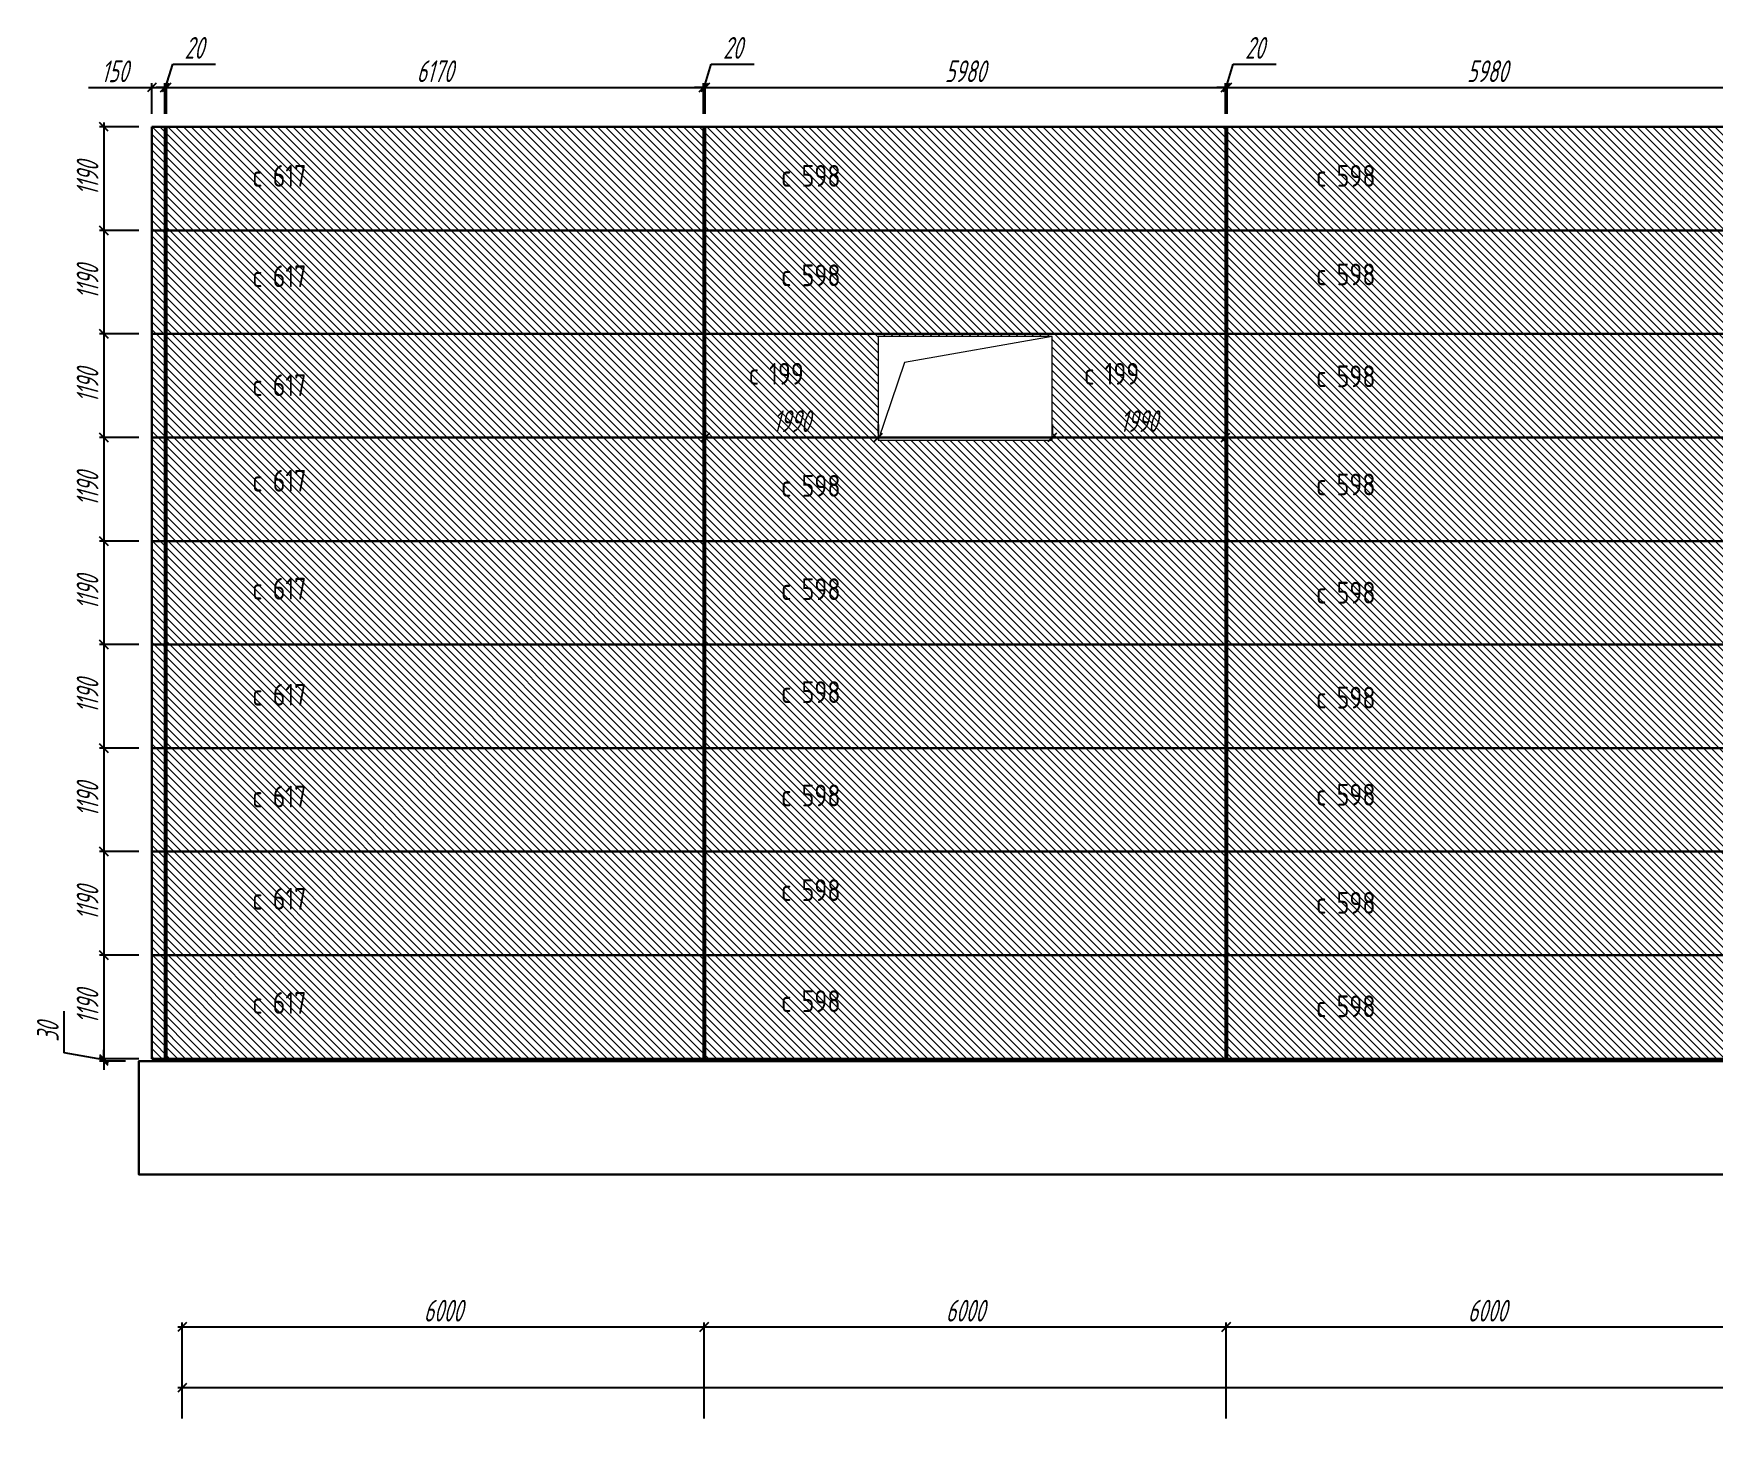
# Model space of a CAD drawing. Header units: millimetres. Extents: x -351329 to 406471, y -382937 to 111767.
# Drawn here: x 23075 to 42382, y -190031 to -173965 of the extents above; entities that cross this region are included whole.
import ezdxf

# ---------------------------------------------------------------- set-up
doc = ezdxf.new("R2010")
doc.units = ezdxf.units.MM
for name, color, linetype, lineweight in [('_Окна_двери', 131, 'Continuous', 15), ('_Оси', 90, 'Continuous', 13), ('_Размеры', 120, 'Continuous', 13), ('_Сендвичи', 230, 'Continuous', 30), ('_Стены', 7, 'Continuous', 30), ('выноска', 7, 'Continuous', 13), ('Нумерация RAL 9006', 2, 'Continuous', 30)]:
    doc.layers.add(name, color=color, linetype=linetype, lineweight=lineweight)
doc.layers.add('RAL 9006', color=7, linetype='Continuous', lineweight=13, true_color=0xa5a8a6)
doc.styles.add('Museo sans', font='CS_Gost2304.shx')
doc.styles.add('СПДС_размеры', font='spdswin.shx', dxfattribs={"width": 0.8, "oblique": 15})
doc.dimstyles.new('СПДС', dxfattribs={"dimtxt": 2.5, "dimasz": 1, "dimexe": 0.5, "dimexo": 1.5, "dimtad": 1, "dimdec": 0, "dimtxsty": 'СПДС_размеры', "dimblk": 'OBLIQUE', "dimcen": 2.5, "dimdle": 0.5, "dimadec": 8, "dimazin": 0, "dimtfac": 1, "dimtdec": 0, "dimtix": 1, "dimtmove": 0, "dimatfit": 3, "dimfxl": 1, "dimarcsym": 0})

# ---------------------------------------------------------------- blocks, each defined once
blk = doc.blocks.new('_Oblique')
at = {"layer": 'выноска', "color": 0, "lineweight": -2}
blk.add_line((-0.5, -0.5), (0.5, 0.5), dxfattribs=at)
blk = doc.blocks.new('*D610')
at = {"layer": '_Оси', "color": 0, "lineweight": -2, "transparency": 16777216}
for p, q in [((78833, -189531), (24733, -189531)), ((24783, -189881), (24783, -189481)), ((78783, -189881), (78783, -189481))]:
    blk.add_line(p, q, dxfattribs=at)
at = {"layer": 'Defpoints', "color": 0, "transparency": 16777216}
for p in [(24783, -189531), (24783, -190031), (78783, -190031)]:
    blk.add_point(p, dxfattribs=at)
at = {"layer": '_Оси', "color": 0, "lineweight": -2, "transparency": 16777216, "xscale": 100, "yscale": 100, "zscale": 100, "rotation": 180}
blk.add_blockref('_Oblique', (24783, -189531), dxfattribs=at)
at = {"layer": '_Оси', "color": 0, "lineweight": -2, "transparency": 16777216, "xscale": 100, "yscale": 100, "zscale": 100}
blk.add_blockref('_Oblique', (78783, -189531), dxfattribs=at)
at = {"layer": '_Оси', "color": 0, "lineweight": 25, "transparency": 16777216, "insert": (51783, -189343.5), "char_height": 250, "attachment_point": 5, "style": 'СПДС_размеры'}
blk.add_mtext('54000', dxfattribs=at)
blk = doc.blocks.new('*D617')
at = {"layer": '_Оси', "color": 0, "lineweight": -2, "transparency": 16777216}
for p, q in [((36783, -189881), (36783, -188781)), ((42783, -189881), (42783, -188781)), ((42833, -188831), (36733, -188831))]:
    blk.add_line(p, q, dxfattribs=at)
at = {"layer": 'Defpoints', "color": 0, "transparency": 16777216}
for p in [(36783, -188831), (36783, -190031), (42783, -190031)]:
    blk.add_point(p, dxfattribs=at)
at = {"layer": '_Оси', "color": 0, "lineweight": -2, "transparency": 16777216, "xscale": 100, "yscale": 100, "zscale": 100, "rotation": 180}
blk.add_blockref('_Oblique', (36783, -188831), dxfattribs=at)
at = {"layer": '_Оси', "color": 0, "lineweight": -2, "transparency": 16777216, "xscale": 100, "yscale": 100, "zscale": 100}
blk.add_blockref('_Oblique', (42783, -188831), dxfattribs=at)
at = {"layer": '_Оси', "color": 0, "lineweight": 25, "transparency": 16777216, "insert": (39783, -188643.5), "char_height": 250, "attachment_point": 5, "style": 'СПДС_размеры'}
blk.add_mtext('6000', dxfattribs=at)
blk = doc.blocks.new('*D618')
at = {"layer": '_Оси', "color": 0, "lineweight": -2, "transparency": 16777216}
for p, q in [((30783, -189881), (30783, -188781)), ((36783, -189881), (36783, -188781)), ((36833, -188831), (30733, -188831))]:
    blk.add_line(p, q, dxfattribs=at)
at = {"layer": 'Defpoints', "color": 0, "transparency": 16777216}
for p in [(30783, -188831), (30783, -190031), (36783, -190031)]:
    blk.add_point(p, dxfattribs=at)
at = {"layer": '_Оси', "color": 0, "lineweight": -2, "transparency": 16777216, "xscale": 100, "yscale": 100, "zscale": 100, "rotation": 180}
blk.add_blockref('_Oblique', (30783, -188831), dxfattribs=at)
at = {"layer": '_Оси', "color": 0, "lineweight": -2, "transparency": 16777216, "xscale": 100, "yscale": 100, "zscale": 100}
blk.add_blockref('_Oblique', (36783, -188831), dxfattribs=at)
at = {"layer": '_Оси', "color": 0, "lineweight": 25, "transparency": 16777216, "insert": (33783, -188643.5), "char_height": 250, "attachment_point": 5, "style": 'СПДС_размеры'}
blk.add_mtext('6000', dxfattribs=at)
blk = doc.blocks.new('*D619')
at = {"layer": '_Оси', "color": 0, "lineweight": -2, "transparency": 16777216}
for p, q in [((24783, -189881), (24783, -188781)), ((30783, -189881), (30783, -188781)), ((30833, -188831), (24733, -188831))]:
    blk.add_line(p, q, dxfattribs=at)
at = {"layer": 'Defpoints', "color": 0, "transparency": 16777216}
for p in [(24783, -188831), (24783, -190031), (30783, -190031)]:
    blk.add_point(p, dxfattribs=at)
at = {"layer": '_Оси', "color": 0, "lineweight": -2, "transparency": 16777216, "xscale": 100, "yscale": 100, "zscale": 100, "rotation": 180}
blk.add_blockref('_Oblique', (24783, -188831), dxfattribs=at)
at = {"layer": '_Оси', "color": 0, "lineweight": -2, "transparency": 16777216, "xscale": 100, "yscale": 100, "zscale": 100}
blk.add_blockref('_Oblique', (30783, -188831), dxfattribs=at)
at = {"layer": '_Оси', "color": 0, "lineweight": 25, "transparency": 16777216, "insert": (27783, -188643.5), "char_height": 250, "attachment_point": 5, "style": 'СПДС_размеры'}
blk.add_mtext('6000', dxfattribs=at)
blk = doc.blocks.new('*U332')
at = {"color": 0, "ltscale": 100}
blk.add_lwpolyline([(0, 0), (2000, 0), (2000, 1190), (0, 1190)], close=True, dxfattribs=at)
blk.add_lwpolyline([(2000, 1190), (300, 890), (0, 0)], dxfattribs=at)
blk = doc.blocks.new('*D620')
at = {"layer": '_Размеры', "color": 0, "lineweight": -2, "ltscale": 100, "transparency": 16777216}
for p, q in [((23708, -174585), (24433, -174585)), ((24383, -174585), (24633, -174585)), ((24433, -174887), (24433, -174535)), ((24583, -174887), (24583, -174535))]:
    blk.add_line(p, q, dxfattribs=at)
at = {"layer": 'Defpoints', "color": 0, "ltscale": 100, "transparency": 16777216}
for p in [(24583, -174585), (24433, -175037), (24583, -175037)]:
    blk.add_point(p, dxfattribs=at)
at = {"layer": '_Размеры', "color": 0, "lineweight": -2, "ltscale": 100, "transparency": 16777216, "xscale": 100, "yscale": 100, "zscale": 100, "rotation": 180}
blk.add_blockref('_Oblique', (24433, -174585), dxfattribs=at)
at = {"layer": '_Размеры', "color": 0, "lineweight": -2, "ltscale": 100, "transparency": 16777216, "xscale": 100, "yscale": 100, "zscale": 100}
blk.add_blockref('_Oblique', (24583, -174585), dxfattribs=at)
at = {"layer": '_Размеры', "color": 0, "ltscale": 100, "transparency": 16777216, "insert": (24007, -174398), "char_height": 250, "attachment_point": 5, "style": 'СПДС_размеры'}
blk.add_mtext('150', dxfattribs=at)
blk = doc.blocks.new('*D621')
at = {"layer": '_Размеры', "color": 0, "lineweight": -2, "ltscale": 100, "transparency": 16777216}
for p, q in [((24593, -174585), (24674, -174316)), ((24674, -174316), (25167, -174316)), ((24583, -174585), (24483, -174585)), ((24583, -174887), (24583, -174535)), ((24583, -174585), (24603, -174585)), ((24583, -174585), (24603, -174585)), ((24603, -174887), (24603, -174535)), ((24603, -174585), (24703, -174585))]:
    blk.add_line(p, q, dxfattribs=at)
at = {"layer": 'Defpoints', "color": 0, "ltscale": 100, "transparency": 16777216}
for p in [(24603, -174585), (24583, -175037), (24603, -175037)]:
    blk.add_point(p, dxfattribs=at)
at = {"layer": '_Размеры', "color": 0, "lineweight": -2, "ltscale": 100, "transparency": 16777216, "xscale": 100, "yscale": 100, "zscale": 100}
blk.add_blockref('_Oblique', (24583, -174585), dxfattribs=at)
at = {"layer": '_Размеры', "color": 0, "lineweight": -2, "ltscale": 100, "transparency": 16777216, "xscale": 100, "yscale": 100, "zscale": 100, "rotation": 180}
blk.add_blockref('_Oblique', (24603, -174585), dxfattribs=at)
at = {"layer": '_Размеры', "color": 0, "ltscale": 100, "transparency": 16777216, "insert": (24920, -174129), "char_height": 250, "attachment_point": 5, "style": 'СПДС_размеры'}
blk.add_mtext('20', dxfattribs=at)
blk = doc.blocks.new('*D622')
at = {"layer": '_Размеры', "color": 0, "lineweight": -2, "ltscale": 100, "transparency": 16777216}
for p, q in [((24553, -174585), (30823, -174585)), ((24603, -174887), (24603, -174535)), ((30773, -174887), (30773, -174535))]:
    blk.add_line(p, q, dxfattribs=at)
at = {"layer": 'Defpoints', "color": 0, "ltscale": 100, "transparency": 16777216}
for p in [(30773, -174585), (24603, -175037), (30773, -175037)]:
    blk.add_point(p, dxfattribs=at)
at = {"layer": '_Размеры', "color": 0, "lineweight": -2, "ltscale": 100, "transparency": 16777216, "xscale": 100, "yscale": 100, "zscale": 100, "rotation": 180}
blk.add_blockref('_Oblique', (24603, -174585), dxfattribs=at)
at = {"layer": '_Размеры', "color": 0, "lineweight": -2, "ltscale": 100, "transparency": 16777216, "xscale": 100, "yscale": 100, "zscale": 100}
blk.add_blockref('_Oblique', (30773, -174585), dxfattribs=at)
at = {"layer": '_Размеры', "color": 0, "ltscale": 100, "transparency": 16777216, "insert": (27688, -174397.5), "char_height": 250, "attachment_point": 5, "style": 'СПДС_размеры'}
blk.add_mtext('6170', dxfattribs=at)
blk = doc.blocks.new('*D623')
at = {"layer": '_Размеры', "color": 0, "lineweight": -2, "ltscale": 100, "transparency": 16777216}
for p, q in [((30783, -174585), (30864, -174316)), ((30864, -174316), (31357, -174316)), ((30773, -174585), (30673, -174585)), ((30773, -174887), (30773, -174535)), ((30773, -174585), (30793, -174585)), ((30773, -174585), (30793, -174585)), ((30793, -174887), (30793, -174535)), ((30793, -174585), (30893, -174585))]:
    blk.add_line(p, q, dxfattribs=at)
at = {"layer": 'Defpoints', "color": 0, "ltscale": 100, "transparency": 16777216}
for p in [(30793, -174585), (30773, -175037), (30793, -175037)]:
    blk.add_point(p, dxfattribs=at)
at = {"layer": '_Размеры', "color": 0, "lineweight": -2, "ltscale": 100, "transparency": 16777216, "xscale": 100, "yscale": 100, "zscale": 100}
blk.add_blockref('_Oblique', (30773, -174585), dxfattribs=at)
at = {"layer": '_Размеры', "color": 0, "lineweight": -2, "ltscale": 100, "transparency": 16777216, "xscale": 100, "yscale": 100, "zscale": 100, "rotation": 180}
blk.add_blockref('_Oblique', (30793, -174585), dxfattribs=at)
at = {"layer": '_Размеры', "color": 0, "ltscale": 100, "transparency": 16777216, "insert": (31110, -174129), "char_height": 250, "attachment_point": 5, "style": 'СПДС_размеры'}
blk.add_mtext('20', dxfattribs=at)
blk = doc.blocks.new('*D624')
at = {"layer": '_Размеры', "color": 0, "lineweight": -2, "ltscale": 100, "transparency": 16777216}
for p, q in [((30743, -174585), (36823, -174585)), ((30793, -174887), (30793, -174535)), ((36773, -174887), (36773, -174535))]:
    blk.add_line(p, q, dxfattribs=at)
at = {"layer": 'Defpoints', "color": 0, "ltscale": 100, "transparency": 16777216}
for p in [(36773, -174585), (30793, -175037), (36773, -175037)]:
    blk.add_point(p, dxfattribs=at)
at = {"layer": '_Размеры', "color": 0, "lineweight": -2, "ltscale": 100, "transparency": 16777216, "xscale": 100, "yscale": 100, "zscale": 100, "rotation": 180}
blk.add_blockref('_Oblique', (30793, -174585), dxfattribs=at)
at = {"layer": '_Размеры', "color": 0, "lineweight": -2, "ltscale": 100, "transparency": 16777216, "xscale": 100, "yscale": 100, "zscale": 100}
blk.add_blockref('_Oblique', (36773, -174585), dxfattribs=at)
at = {"layer": '_Размеры', "color": 0, "ltscale": 100, "transparency": 16777216, "insert": (33783, -174397.5), "char_height": 250, "attachment_point": 5, "style": 'СПДС_размеры'}
blk.add_mtext('5980', dxfattribs=at)
blk = doc.blocks.new('*D625')
at = {"layer": '_Размеры', "color": 0, "lineweight": -2, "ltscale": 100, "transparency": 16777216}
for p, q in [((36783, -174585), (36864, -174316)), ((36864, -174316), (37357, -174316)), ((36773, -174585), (36673, -174585)), ((36773, -174887), (36773, -174535)), ((36773, -174585), (36793, -174585)), ((36773, -174585), (36793, -174585)), ((36793, -174887), (36793, -174535)), ((36793, -174585), (36893, -174585))]:
    blk.add_line(p, q, dxfattribs=at)
at = {"layer": 'Defpoints', "color": 0, "ltscale": 100, "transparency": 16777216}
for p in [(36793, -174585), (36773, -175037), (36793, -175037)]:
    blk.add_point(p, dxfattribs=at)
at = {"layer": '_Размеры', "color": 0, "lineweight": -2, "ltscale": 100, "transparency": 16777216, "xscale": 100, "yscale": 100, "zscale": 100}
blk.add_blockref('_Oblique', (36773, -174585), dxfattribs=at)
at = {"layer": '_Размеры', "color": 0, "lineweight": -2, "ltscale": 100, "transparency": 16777216, "xscale": 100, "yscale": 100, "zscale": 100, "rotation": 180}
blk.add_blockref('_Oblique', (36793, -174585), dxfattribs=at)
at = {"layer": '_Размеры', "color": 0, "ltscale": 100, "transparency": 16777216, "insert": (37110, -174129), "char_height": 250, "attachment_point": 5, "style": 'СПДС_размеры'}
blk.add_mtext('20', dxfattribs=at)
blk = doc.blocks.new('*D626')
at = {"layer": '_Размеры', "color": 0, "lineweight": -2, "ltscale": 100, "transparency": 16777216}
for p, q in [((36743, -174585), (42823, -174585)), ((36793, -174887), (36793, -174535)), ((42773, -174887), (42773, -174535))]:
    blk.add_line(p, q, dxfattribs=at)
at = {"layer": 'Defpoints', "color": 0, "ltscale": 100, "transparency": 16777216}
for p in [(42773, -174585), (36793, -175037), (42773, -175037)]:
    blk.add_point(p, dxfattribs=at)
at = {"layer": '_Размеры', "color": 0, "lineweight": -2, "ltscale": 100, "transparency": 16777216, "xscale": 100, "yscale": 100, "zscale": 100, "rotation": 180}
blk.add_blockref('_Oblique', (36793, -174585), dxfattribs=at)
at = {"layer": '_Размеры', "color": 0, "lineweight": -2, "ltscale": 100, "transparency": 16777216, "xscale": 100, "yscale": 100, "zscale": 100}
blk.add_blockref('_Oblique', (42773, -174585), dxfattribs=at)
at = {"layer": '_Размеры', "color": 0, "ltscale": 100, "transparency": 16777216, "insert": (39783, -174397.5), "char_height": 250, "attachment_point": 5, "style": 'СПДС_размеры'}
blk.add_mtext('5980', dxfattribs=at)
blk = doc.blocks.new('*D641')
at = {"layer": '_Размеры', "color": 0, "lineweight": -2, "ltscale": 100, "transparency": 16777216}
for p, q in [((24283, -175037), (23833, -175037)), ((23883, -174987), (23883, -176277)), ((24283, -176227), (23833, -176227))]:
    blk.add_line(p, q, dxfattribs=at)
at = {"layer": 'Defpoints', "color": 0, "ltscale": 100, "transparency": 16777216}
for p in [(24433, -175037), (23883, -176227), (24433, -176227)]:
    blk.add_point(p, dxfattribs=at)
at = {"layer": '_Размеры', "color": 0, "lineweight": -2, "ltscale": 100, "transparency": 16777216, "xscale": 100, "yscale": 100, "zscale": 100}
for p, rotation in [((23883, -175037), 90), ((23883, -176227), 270)]:
    blk.add_blockref('_Oblique', p, dxfattribs=dict(at, rotation=rotation))
at = {"layer": '_Размеры', "color": 0, "ltscale": 100, "transparency": 16777216, "insert": (23695.5, -175632), "char_height": 250, "attachment_point": 5, "rotation": 90, "style": 'СПДС_размеры'}
blk.add_mtext('1190', dxfattribs=at)
blk = doc.blocks.new('*D642')
at = {"layer": '_Размеры', "color": 0, "lineweight": -2, "ltscale": 100, "transparency": 16777216}
for p, q in [((24283, -176227), (23833, -176227)), ((23883, -176177), (23883, -177467)), ((24283, -177417), (23833, -177417))]:
    blk.add_line(p, q, dxfattribs=at)
at = {"layer": 'Defpoints', "color": 0, "ltscale": 100, "transparency": 16777216}
for p in [(24433, -176227), (23883, -177417), (24433, -177417)]:
    blk.add_point(p, dxfattribs=at)
at = {"layer": '_Размеры', "color": 0, "lineweight": -2, "ltscale": 100, "transparency": 16777216, "xscale": 100, "yscale": 100, "zscale": 100}
for p, rotation in [((23883, -176227), 90), ((23883, -177417), 270)]:
    blk.add_blockref('_Oblique', p, dxfattribs=dict(at, rotation=rotation))
at = {"layer": '_Размеры', "color": 0, "ltscale": 100, "transparency": 16777216, "insert": (23695.5, -176822), "char_height": 250, "attachment_point": 5, "rotation": 90, "style": 'СПДС_размеры'}
blk.add_mtext('1190', dxfattribs=at)
blk = doc.blocks.new('*D643')
at = {"layer": '_Размеры', "color": 0, "lineweight": -2, "ltscale": 100, "transparency": 16777216}
for p, q in [((24283, -177417), (23833, -177417)), ((23883, -177367), (23883, -178657)), ((24283, -178607), (23833, -178607))]:
    blk.add_line(p, q, dxfattribs=at)
at = {"layer": 'Defpoints', "color": 0, "ltscale": 100, "transparency": 16777216}
for p in [(24433, -177417), (23883, -178607), (24433, -178607)]:
    blk.add_point(p, dxfattribs=at)
at = {"layer": '_Размеры', "color": 0, "lineweight": -2, "ltscale": 100, "transparency": 16777216, "xscale": 100, "yscale": 100, "zscale": 100}
for p, rotation in [((23883, -177417), 90), ((23883, -178607), 270)]:
    blk.add_blockref('_Oblique', p, dxfattribs=dict(at, rotation=rotation))
at = {"layer": '_Размеры', "color": 0, "ltscale": 100, "transparency": 16777216, "insert": (23695.5, -178012), "char_height": 250, "attachment_point": 5, "rotation": 90, "style": 'СПДС_размеры'}
blk.add_mtext('1190', dxfattribs=at)
blk = doc.blocks.new('*D644')
at = {"layer": '_Размеры', "color": 0, "lineweight": -2, "ltscale": 100, "transparency": 16777216}
for p, q in [((23883, -178557), (23883, -179847)), ((24283, -178607), (23833, -178607)), ((24283, -179797), (23833, -179797))]:
    blk.add_line(p, q, dxfattribs=at)
at = {"layer": 'Defpoints', "color": 0, "ltscale": 100, "transparency": 16777216}
for p in [(24433, -178607), (23883, -179797), (24433, -179797)]:
    blk.add_point(p, dxfattribs=at)
at = {"layer": '_Размеры', "color": 0, "lineweight": -2, "ltscale": 100, "transparency": 16777216, "xscale": 100, "yscale": 100, "zscale": 100}
for p, rotation in [((23883, -178607), 90), ((23883, -179797), 270)]:
    blk.add_blockref('_Oblique', p, dxfattribs=dict(at, rotation=rotation))
at = {"layer": '_Размеры', "color": 0, "ltscale": 100, "transparency": 16777216, "insert": (23695.5, -179202), "char_height": 250, "attachment_point": 5, "rotation": 90, "style": 'СПДС_размеры'}
blk.add_mtext('1190', dxfattribs=at)
blk = doc.blocks.new('*D645')
at = {"layer": '_Размеры', "color": 0, "lineweight": -2, "ltscale": 100, "transparency": 16777216}
for p, q in [((24283, -179797), (23833, -179797)), ((23883, -179747), (23883, -181037)), ((24283, -180987), (23833, -180987))]:
    blk.add_line(p, q, dxfattribs=at)
at = {"layer": 'Defpoints', "color": 0, "ltscale": 100, "transparency": 16777216}
for p in [(24433, -179797), (23883, -180987), (24433, -180987)]:
    blk.add_point(p, dxfattribs=at)
at = {"layer": '_Размеры', "color": 0, "lineweight": -2, "ltscale": 100, "transparency": 16777216, "xscale": 100, "yscale": 100, "zscale": 100}
for p, rotation in [((23883, -179797), 90), ((23883, -180987), 270)]:
    blk.add_blockref('_Oblique', p, dxfattribs=dict(at, rotation=rotation))
at = {"layer": '_Размеры', "color": 0, "ltscale": 100, "transparency": 16777216, "insert": (23695.5, -180392), "char_height": 250, "attachment_point": 5, "rotation": 90, "style": 'СПДС_размеры'}
blk.add_mtext('1190', dxfattribs=at)
blk = doc.blocks.new('*D646')
at = {"layer": '_Размеры', "color": 0, "lineweight": -2, "ltscale": 100, "transparency": 16777216}
for p, q in [((24283, -180987), (23833, -180987)), ((23883, -180937), (23883, -182227)), ((24283, -182177), (23833, -182177))]:
    blk.add_line(p, q, dxfattribs=at)
at = {"layer": 'Defpoints', "color": 0, "ltscale": 100, "transparency": 16777216}
for p in [(24433, -180987), (23883, -182177), (24433, -182177)]:
    blk.add_point(p, dxfattribs=at)
at = {"layer": '_Размеры', "color": 0, "lineweight": -2, "ltscale": 100, "transparency": 16777216, "xscale": 100, "yscale": 100, "zscale": 100}
for p, rotation in [((23883, -180987), 90), ((23883, -182177), 270)]:
    blk.add_blockref('_Oblique', p, dxfattribs=dict(at, rotation=rotation))
at = {"layer": '_Размеры', "color": 0, "ltscale": 100, "transparency": 16777216, "insert": (23695.5, -181582), "char_height": 250, "attachment_point": 5, "rotation": 90, "style": 'СПДС_размеры'}
blk.add_mtext('1190', dxfattribs=at)
blk = doc.blocks.new('*D647')
at = {"layer": '_Размеры', "color": 0, "lineweight": -2, "ltscale": 100, "transparency": 16777216}
for p, q in [((24283, -182177), (23833, -182177)), ((23883, -182127), (23883, -183417)), ((24283, -183367), (23833, -183367))]:
    blk.add_line(p, q, dxfattribs=at)
at = {"layer": 'Defpoints', "color": 0, "ltscale": 100, "transparency": 16777216}
for p in [(24433, -182177), (23883, -183367), (24433, -183367)]:
    blk.add_point(p, dxfattribs=at)
at = {"layer": '_Размеры', "color": 0, "lineweight": -2, "ltscale": 100, "transparency": 16777216, "xscale": 100, "yscale": 100, "zscale": 100}
for p, rotation in [((23883, -182177), 90), ((23883, -183367), 270)]:
    blk.add_blockref('_Oblique', p, dxfattribs=dict(at, rotation=rotation))
at = {"layer": '_Размеры', "color": 0, "ltscale": 100, "transparency": 16777216, "insert": (23695.5, -182772), "char_height": 250, "attachment_point": 5, "rotation": 90, "style": 'СПДС_размеры'}
blk.add_mtext('1190', dxfattribs=at)
blk = doc.blocks.new('*D648')
at = {"layer": '_Размеры', "color": 0, "lineweight": -2, "ltscale": 100, "transparency": 16777216}
for p, q in [((24283, -183367), (23833, -183367)), ((23883, -183317), (23883, -184607)), ((24283, -184557), (23833, -184557))]:
    blk.add_line(p, q, dxfattribs=at)
at = {"layer": 'Defpoints', "color": 0, "ltscale": 100, "transparency": 16777216}
for p in [(24433, -183367), (23883, -184557), (24433, -184557)]:
    blk.add_point(p, dxfattribs=at)
at = {"layer": '_Размеры', "color": 0, "lineweight": -2, "ltscale": 100, "transparency": 16777216, "xscale": 100, "yscale": 100, "zscale": 100}
for p, rotation in [((23883, -183367), 90), ((23883, -184557), 270)]:
    blk.add_blockref('_Oblique', p, dxfattribs=dict(at, rotation=rotation))
at = {"layer": '_Размеры', "color": 0, "ltscale": 100, "transparency": 16777216, "insert": (23695.5, -183962), "char_height": 250, "attachment_point": 5, "rotation": 90, "style": 'СПДС_размеры'}
blk.add_mtext('1190', dxfattribs=at)
blk = doc.blocks.new('*D649')
at = {"layer": '_Размеры', "color": 0, "lineweight": -2, "ltscale": 100, "transparency": 16777216}
for p, q in [((24283, -184557), (23833, -184557)), ((23883, -184507), (23883, -185797)), ((24283, -185747), (23833, -185747))]:
    blk.add_line(p, q, dxfattribs=at)
at = {"layer": 'Defpoints', "color": 0, "ltscale": 100, "transparency": 16777216}
for p in [(24433, -184557), (23883, -185747), (24433, -185747)]:
    blk.add_point(p, dxfattribs=at)
at = {"layer": '_Размеры', "color": 0, "lineweight": -2, "ltscale": 100, "transparency": 16777216, "xscale": 100, "yscale": 100, "zscale": 100}
for p, rotation in [((23883, -184557), 90), ((23883, -185747), 270)]:
    blk.add_blockref('_Oblique', p, dxfattribs=dict(at, rotation=rotation))
at = {"layer": '_Размеры', "color": 0, "ltscale": 100, "transparency": 16777216, "insert": (23695.5, -185152), "char_height": 250, "attachment_point": 5, "rotation": 90, "style": 'СПДС_размеры'}
blk.add_mtext('1190', dxfattribs=at)
blk = doc.blocks.new('*D650')
at = {"layer": '_Размеры', "color": 0, "lineweight": -2, "ltscale": 100, "transparency": 16777216}
for p, q in [((23427, -185681), (23427, -185201)), ((23883, -185762), (23427, -185681)), ((23883, -185747), (23883, -185647)), ((24283, -185747), (23833, -185747)), ((24133, -185777), (23833, -185777)), ((23883, -185747), (23883, -185777)), ((23883, -185747), (23883, -185777)), ((23883, -185777), (23883, -185877))]:
    blk.add_line(p, q, dxfattribs=at)
at = {"layer": 'Defpoints', "color": 0, "ltscale": 100, "transparency": 16777216}
for p in [(23883, -185777), (24283, -185777), (24433, -185747)]:
    blk.add_point(p, dxfattribs=at)
at = {"layer": '_Размеры', "color": 0, "lineweight": -2, "ltscale": 100, "transparency": 16777216, "xscale": 100, "yscale": 100, "zscale": 100}
for p, rotation in [((23883, -185747), 270), ((23883, -185777), 90)]:
    blk.add_blockref('_Oblique', p, dxfattribs=dict(at, rotation=rotation))
at = {"layer": '_Размеры', "color": 0, "ltscale": 100, "transparency": 16777216, "insert": (23239, -185441), "char_height": 250, "attachment_point": 5, "rotation": 90, "style": 'СПДС_размеры'}
blk.add_mtext('30', dxfattribs=at)
blk = doc.blocks.new('*D651')
at = {"layer": '_Размеры', "color": 0, "lineweight": -2, "ltscale": 100, "transparency": 16777216}
for p, q in [((30793, -178457), (30793, -178557)), ((32783, -178457), (32783, -178557)), ((30743, -178607), (32833, -178607))]:
    blk.add_line(p, q, dxfattribs=at)
at = {"layer": 'Defpoints', "color": 0, "ltscale": 100, "transparency": 16777216}
for p in [(30793, -178607), (32783, -178607), (32783, -178607)]:
    blk.add_point(p, dxfattribs=at)
at = {"layer": '_Размеры', "color": 0, "lineweight": -2, "ltscale": 100, "transparency": 16777216, "xscale": 100, "yscale": 100, "zscale": 100, "rotation": 180}
blk.add_blockref('_Oblique', (30793, -178607), dxfattribs=at)
at = {"layer": '_Размеры', "color": 0, "lineweight": -2, "ltscale": 100, "transparency": 16777216, "xscale": 100, "yscale": 100, "zscale": 100}
blk.add_blockref('_Oblique', (32783, -178607), dxfattribs=at)
at = {"layer": '_Размеры', "color": 0, "ltscale": 100, "transparency": 16777216, "insert": (31788, -178419.5), "char_height": 250, "attachment_point": 5, "style": 'СПДС_размеры'}
blk.add_mtext('1990', dxfattribs=at)
blk = doc.blocks.new('*D652')
at = {"layer": '_Размеры', "color": 0, "lineweight": -2, "ltscale": 100, "transparency": 16777216}
for p, q in [((34783, -178457), (34783, -178557)), ((36773, -178457), (36773, -178557)), ((34733, -178607), (36823, -178607))]:
    blk.add_line(p, q, dxfattribs=at)
at = {"layer": 'Defpoints', "color": 0, "ltscale": 100, "transparency": 16777216}
for p in [(34783, -178607), (36773, -178607), (36773, -178607)]:
    blk.add_point(p, dxfattribs=at)
at = {"layer": '_Размеры', "color": 0, "lineweight": -2, "ltscale": 100, "transparency": 16777216, "xscale": 100, "yscale": 100, "zscale": 100, "rotation": 180}
blk.add_blockref('_Oblique', (34783, -178607), dxfattribs=at)
at = {"layer": '_Размеры', "color": 0, "lineweight": -2, "ltscale": 100, "transparency": 16777216, "xscale": 100, "yscale": 100, "zscale": 100}
blk.add_blockref('_Oblique', (36773, -178607), dxfattribs=at)
at = {"layer": '_Размеры', "color": 0, "ltscale": 100, "transparency": 16777216, "insert": (35778, -178419.5), "char_height": 250, "attachment_point": 5, "style": 'СПДС_размеры'}
blk.add_mtext('1990', dxfattribs=at)

msp = doc.modelspace()

# ---------------------------------------------------------------- hatches: boundary and pattern name
at = {"layer": 'RAL 9006', "ltscale": 100}
h = msp.add_hatch(dxfattribs=at)
h.set_pattern_fill('ANSI31', color=256, scale=20, angle=90)
h.paths.add_polyline_path([(79133, -175037), (24433, -175037), (24433, -185747), (77333, -185747), (77333, -183977), (78533, -183977), (78533, -185747), (79133, -185747)])
h.paths.add_polyline_path([(56783, -178637), (56783, -177447), (58783, -177447), (58783, -178637)], flags=16)
h.paths.add_polyline_path([(46783, -178637), (44783, -178637), (44783, -177447), (46783, -177447)], flags=16)
h.paths.add_polyline_path([(68783, -178637), (68783, -177447), (70783, -177447), (70783, -178637)], flags=16)
h.paths.add_polyline_path([(34783, -178637), (32783, -178637), (32783, -177447), (34783, -177447)], flags=16)
h.paths.add_polyline_path([(31329.8, -178604.9), (32121.5, -178604.9), (32220.8, -178234.1), (31429.2, -178234.1)], flags=24)
h.paths.add_polyline_path([(35319.8, -178604.9), (36111.5, -178604.9), (36210.8, -178234.1), (35419.2, -178234.1)], flags=24)
h.paths.add_polyline_path([(71319.8, -178604.9), (72111.5, -178604.9), (72210.8, -178234.1), (71419.2, -178234.1)], flags=24)
h.paths.add_polyline_path([(67329.8, -178604.9), (68121.5, -178604.9), (68220.8, -178234.1), (67429.2, -178234.1)], flags=24)
h.paths.add_polyline_path([(43329.8, -178604.9), (44121.5, -178604.9), (44220.8, -178234.1), (43429.2, -178234.1)], flags=24)
h.paths.add_polyline_path([(47319.8, -178604.9), (48111.5, -178604.9), (48210.8, -178234.1), (47419.2, -178234.1)], flags=24)
h.paths.add_polyline_path([(59319.8, -178604.9), (60111.5, -178604.9), (60210.8, -178234.1), (59419.2, -178234.1)], flags=24)
h.paths.add_polyline_path([(55329.8, -178604.9), (56121.5, -178604.9), (56220.8, -178234.1), (55429.2, -178234.1)], flags=24)
h.paths.add_polyline_path([(74598.4, -185744.9), (75428.2, -185744.9), (75527.5, -185374.1), (74697.8, -185374.1)], flags=24)
h.paths.add_polyline_path([(78237.6, -185227.4), (78967.2, -185227.4), (78967.2, -184836.9), (78237.6, -184836.9)], flags=25)
h.paths.add_polyline_path([(73417.6, -185227.4), (74343.1, -185227.4), (74343.1, -184836.9), (73417.6, -184836.9)], flags=24)
h.paths.add_polyline_path([(73414.7, -184066.8), (74258.6, -184066.8), (74258.6, -183658.5), (73414.7, -183658.5)], flags=24)
h.paths.add_polyline_path([(73414.7, -182893.8), (74258.6, -182893.8), (74258.6, -182485.5), (73414.7, -182485.5)], flags=24)
h.paths.add_polyline_path([(73414.7, -181766.8), (74258.6, -181766.8), (74258.6, -181358.5), (73414.7, -181358.5)], flags=24)
h.paths.add_polyline_path([(73414.7, -180585.8), (74258.6, -180585.8), (74258.6, -180177.5), (73414.7, -180177.5)], flags=24)
h.paths.add_polyline_path([(73414.7, -179365.8), (74258.6, -179365.8), (74258.6, -178957.5), (73414.7, -178957.5)], flags=24)
h.paths.add_polyline_path([(73414.7, -178169.8), (74258.6, -178169.8), (74258.6, -177761.5), (73414.7, -177761.5)], flags=24)
h.paths.add_polyline_path([(73414.7, -176938.8), (74258.6, -176938.8), (74258.6, -176530.5), (73414.7, -176530.5)], flags=24)
h.paths.add_polyline_path([(73414.7, -175800.8), (74258.6, -175800.8), (74258.6, -175392.5), (73414.7, -175392.5)], flags=24)
h.paths.add_polyline_path([(61801.6, -185350.6), (62691.6, -185350.6), (62691.6, -184953.9), (61801.6, -184953.9)], flags=24)
h.paths.add_polyline_path([(61801.6, -184161.6), (62691.6, -184161.6), (62691.6, -183764.9), (61801.6, -183764.9)], flags=24)
h.paths.add_polyline_path([(61801.6, -182918.6), (62691.6, -182918.6), (62691.6, -182521.9), (61801.6, -182521.9)], flags=24)
h.paths.add_polyline_path([(61801.6, -181802.6), (62691.6, -181802.6), (62691.6, -181405.9), (61801.6, -181405.9)], flags=24)
h.paths.add_polyline_path([(61801.6, -180596.6), (62691.6, -180596.6), (62691.6, -180199.9), (61801.6, -180199.9)], flags=24)
h.paths.add_polyline_path([(61801.6, -179352.6), (62691.6, -179352.6), (62691.6, -178955.9), (61801.6, -178955.9)], flags=24)
h.paths.add_polyline_path([(61801.6, -178109.6), (62691.6, -178109.6), (62691.6, -177712.9), (61801.6, -177712.9)], flags=24)
h.paths.add_polyline_path([(61801.6, -176938.6), (62691.6, -176938.6), (62691.6, -176541.9), (61801.6, -176541.9)], flags=24)
h.paths.add_polyline_path([(61801.6, -175805.6), (62691.6, -175805.6), (62691.6, -175408.9), (61801.6, -175408.9)], flags=24)
h.paths.add_polyline_path([(49845.6, -185350.6), (50735.6, -185350.6), (50735.6, -184953.9), (49845.6, -184953.9)], flags=24)
h.paths.add_polyline_path([(49845.6, -184161.6), (50735.6, -184161.6), (50735.6, -183764.9), (49845.6, -183764.9)], flags=24)
h.paths.add_polyline_path([(49845.6, -182918.6), (50735.6, -182918.6), (50735.6, -182521.9), (49845.6, -182521.9)], flags=24)
h.paths.add_polyline_path([(49845.6, -181802.6), (50735.6, -181802.6), (50735.6, -181405.9), (49845.6, -181405.9)], flags=24)
h.paths.add_polyline_path([(49845.6, -180596.6), (50735.6, -180596.6), (50735.6, -180199.9), (49845.6, -180199.9)], flags=24)
h.paths.add_polyline_path([(49845.6, -179352.6), (50735.6, -179352.6), (50735.6, -178955.9), (49845.6, -178955.9)], flags=24)
h.paths.add_polyline_path([(49845.6, -178109.6), (50735.6, -178109.6), (50735.6, -177712.9), (49845.6, -177712.9)], flags=24)
h.paths.add_polyline_path([(49845.6, -176938.6), (50735.6, -176938.6), (50735.6, -176541.9), (49845.6, -176541.9)], flags=24)
h.paths.add_polyline_path([(49845.6, -175805.6), (50735.6, -175805.6), (50735.6, -175408.9), (49845.6, -175408.9)], flags=24)
h.paths.add_polyline_path([(37786.6, -185350.6), (38676.6, -185350.6), (38676.6, -184953.9), (37786.6, -184953.9)], flags=24)
h.paths.add_polyline_path([(37786.6, -184161.6), (38676.6, -184161.6), (38676.6, -183764.9), (37786.6, -183764.9)], flags=24)
h.paths.add_polyline_path([(37786.6, -182918.6), (38676.6, -182918.6), (38676.6, -182521.9), (37786.6, -182521.9)], flags=24)
h.paths.add_polyline_path([(37786.6, -181802.6), (38676.6, -181802.6), (38676.6, -181405.9), (37786.6, -181405.9)], flags=24)
h.paths.add_polyline_path([(37786.6, -180596.6), (38676.6, -180596.6), (38676.6, -180199.9), (37786.6, -180199.9)], flags=24)
h.paths.add_polyline_path([(37786.6, -179352.6), (38676.6, -179352.6), (38676.6, -178955.9), (37786.6, -178955.9)], flags=24)
h.paths.add_polyline_path([(37786.6, -178109.6), (38676.6, -178109.6), (38676.6, -177712.9), (37786.6, -177712.9)], flags=24)
h.paths.add_polyline_path([(37786.6, -176938.6), (38676.6, -176938.6), (38676.6, -176541.9), (37786.6, -176541.9)], flags=24)
h.paths.add_polyline_path([(37786.6, -175805.6), (38676.6, -175805.6), (38676.6, -175408.9), (37786.6, -175408.9)], flags=24)
h.paths.add_polyline_path([(71340.6, -178080.6), (72193, -178080.6), (72193, -177683.9), (71340.6, -177683.9)], flags=24)
h.paths.add_polyline_path([(67328.6, -178080.6), (68181, -178080.6), (68181, -177683.9), (67328.6, -177683.9)], flags=24)
h.paths.add_polyline_path([(59223.6, -178080.6), (60076, -178080.6), (60076, -177683.9), (59223.6, -177683.9)], flags=24)
h.paths.add_polyline_path([(55338.6, -178080.6), (56191, -178080.6), (56191, -177683.9), (55338.6, -177683.9)], flags=24)
h.paths.add_polyline_path([(47223.6, -178080.6), (48076, -178080.6), (48076, -177683.9), (47223.6, -177683.9)], flags=24)
h.paths.add_polyline_path([(43393.6, -178080.6), (44246, -178080.6), (44246, -177683.9), (43393.6, -177683.9)], flags=24)
h.paths.add_polyline_path([(35120.6, -178080.6), (35973, -178080.6), (35973, -177683.9), (35120.6, -177683.9)], flags=24)
h.paths.add_polyline_path([(31264.6, -178080.6), (32117, -178080.6), (32117, -177683.9), (31264.6, -177683.9)], flags=24)
h.paths.add_polyline_path([(67528.6, -185291.6), (68418.6, -185291.6), (68418.6, -184894.9), (67528.6, -184894.9)], flags=24)
h.paths.add_polyline_path([(67528.6, -184015.6), (68418.6, -184015.6), (68418.6, -183618.9), (67528.6, -183618.9)], flags=24)
h.paths.add_polyline_path([(67528.6, -182927.6), (68418.6, -182927.6), (68418.6, -182530.9), (67528.6, -182530.9)], flags=24)
h.paths.add_polyline_path([(67528.6, -181739.6), (68418.6, -181739.6), (68418.6, -181342.9), (67528.6, -181342.9)], flags=24)
h.paths.add_polyline_path([(67528.6, -180556.6), (68418.6, -180556.6), (68418.6, -180159.9), (67528.6, -180159.9)], flags=24)
h.paths.add_polyline_path([(67528.6, -179368.6), (68418.6, -179368.6), (68418.6, -178971.9), (67528.6, -178971.9)], flags=24)
h.paths.add_polyline_path([(67528.6, -176948.6), (68418.6, -176948.6), (68418.6, -176551.9), (67528.6, -176551.9)], flags=24)
h.paths.add_polyline_path([(67528.6, -175805.6), (68418.6, -175805.6), (68418.6, -175408.9), (67528.6, -175408.9)], flags=24)
h.paths.add_polyline_path([(55662.6, -185291.6), (56552.6, -185291.6), (56552.6, -184894.9), (55662.6, -184894.9)], flags=24)
h.paths.add_polyline_path([(55662.6, -184015.6), (56552.6, -184015.6), (56552.6, -183618.9), (55662.6, -183618.9)], flags=24)
h.paths.add_polyline_path([(55662.6, -182927.6), (56552.6, -182927.6), (56552.6, -182530.9), (55662.6, -182530.9)], flags=24)
h.paths.add_polyline_path([(55662.6, -181739.6), (56552.6, -181739.6), (56552.6, -181342.9), (55662.6, -181342.9)], flags=24)
h.paths.add_polyline_path([(55662.6, -180556.6), (56552.6, -180556.6), (56552.6, -180159.9), (55662.6, -180159.9)], flags=24)
h.paths.add_polyline_path([(55662.6, -179368.6), (56552.6, -179368.6), (56552.6, -178971.9), (55662.6, -178971.9)], flags=24)
h.paths.add_polyline_path([(55662.6, -176948.6), (56552.6, -176948.6), (56552.6, -176551.9), (55662.6, -176551.9)], flags=24)
h.paths.add_polyline_path([(55662.6, -175805.6), (56552.6, -175805.6), (56552.6, -175408.9), (55662.6, -175408.9)], flags=24)
h.paths.add_polyline_path([(43666.6, -185291.6), (44556.6, -185291.6), (44556.6, -184894.9), (43666.6, -184894.9)], flags=24)
h.paths.add_polyline_path([(43666.6, -184015.6), (44556.6, -184015.6), (44556.6, -183618.9), (43666.6, -183618.9)], flags=24)
h.paths.add_polyline_path([(43666.6, -182927.6), (44556.6, -182927.6), (44556.6, -182530.9), (43666.6, -182530.9)], flags=24)
h.paths.add_polyline_path([(43666.6, -181739.6), (44556.6, -181739.6), (44556.6, -181342.9), (43666.6, -181342.9)], flags=24)
h.paths.add_polyline_path([(43666.6, -180556.6), (44556.6, -180556.6), (44556.6, -180159.9), (43666.6, -180159.9)], flags=24)
h.paths.add_polyline_path([(43666.6, -179368.6), (44556.6, -179368.6), (44556.6, -178971.9), (43666.6, -178971.9)], flags=24)
h.paths.add_polyline_path([(43666.6, -176948.6), (44556.6, -176948.6), (44556.6, -176551.9), (43666.6, -176551.9)], flags=24)
h.paths.add_polyline_path([(43666.6, -175805.6), (44556.6, -175805.6), (44556.6, -175408.9), (43666.6, -175408.9)], flags=24)
h.paths.add_polyline_path([(31637.6, -185291.6), (32527.6, -185291.6), (32527.6, -184894.9), (31637.6, -184894.9)], flags=24)
h.paths.add_polyline_path([(31637.6, -184015.6), (32527.6, -184015.6), (32527.6, -183618.9), (31637.6, -183618.9)], flags=24)
h.paths.add_polyline_path([(31637.6, -182927.6), (32527.6, -182927.6), (32527.6, -182530.9), (31637.6, -182530.9)], flags=24)
h.paths.add_polyline_path([(31637.6, -181739.6), (32527.6, -181739.6), (32527.6, -181342.9), (31637.6, -181342.9)], flags=24)
h.paths.add_polyline_path([(31637.6, -180556.6), (32527.6, -180556.6), (32527.6, -180159.9), (31637.6, -180159.9)], flags=24)
h.paths.add_polyline_path([(31637.6, -179368.6), (32527.6, -179368.6), (32527.6, -178971.9), (31637.6, -178971.9)], flags=24)
h.paths.add_polyline_path([(31637.6, -176948.6), (32527.6, -176948.6), (32527.6, -176551.9), (31637.6, -176551.9)], flags=24)
h.paths.add_polyline_path([(31637.6, -175805.6), (32527.6, -175805.6), (32527.6, -175408.9), (31637.6, -175408.9)], flags=24)
h.paths.add_polyline_path([(25556.7, -185306.8), (26400.6, -185306.8), (26400.6, -184898.5), (25556.7, -184898.5)], flags=24)
h.paths.add_polyline_path([(25556.7, -184109.8), (26400.6, -184109.8), (26400.6, -183701.5), (25556.7, -183701.5)], flags=24)
h.paths.add_polyline_path([(25556.7, -182934.8), (26400.6, -182934.8), (26400.6, -182526.5), (25556.7, -182526.5)], flags=24)
h.paths.add_polyline_path([(25556.7, -181764.8), (26400.6, -181764.8), (26400.6, -181356.5), (25556.7, -181356.5)], flags=24)
h.paths.add_polyline_path([(25556.7, -180545.8), (26400.6, -180545.8), (26400.6, -180137.5), (25556.7, -180137.5)], flags=24)
h.paths.add_polyline_path([(25556.7, -179304.8), (26400.6, -179304.8), (26400.6, -178896.5), (25556.7, -178896.5)], flags=24)
h.paths.add_polyline_path([(25556.7, -178206.8), (26400.6, -178206.8), (26400.6, -177798.5), (25556.7, -177798.5)], flags=24)
h.paths.add_polyline_path([(25556.7, -176954.8), (26400.6, -176954.8), (26400.6, -176546.5), (25556.7, -176546.5)], flags=24)
h.paths.add_polyline_path([(25556.7, -175800.8), (26400.6, -175800.8), (26400.6, -175392.5), (25556.7, -175392.5)], flags=24)

# ---------------------------------------------------------------- linework, layer by layer
at = {"layer": '_Сендвичи', "ltscale": 100}
for p, q in [((24433, -175037), (24433, -185747)), ((24433, -175037), (79133, -175037)), ((24583, -175037), (24583, -185747)), ((24603, -175037), (24603, -185747)), ((30773, -175037), (30773, -185747)), ((30793, -175037), (30793, -185747)), ((36773, -175037), (36773, -185747)), ((36793, -175037), (36793, -185747)), ((79133, -176227), (24433, -176227)), ((79133, -177417), (24433, -177417)), ((79133, -178607), (24433, -178607)), ((79133, -179797), (24433, -179797)), ((79133, -180987), (24433, -180987)), ((79133, -182177), (24433, -182177)), ((79133, -183367), (24433, -183367)), ((77333, -184557), (24433, -184557)), ((77333, -185747), (24433, -185747))]:
    msp.add_line(p, q, dxfattribs=at)
at = {"layer": '_Стены', "ltscale": 100}
msp.add_lwpolyline([(77333, -185777), (24283, -185777), (24283, -187077), (79283, -187077), (79283, -185777), (78533, -185777)], dxfattribs=at)

# ---------------------------------------------------------------- block references
at = {"layer": '_Окна_двери', "ltscale": 100}
msp.add_blockref('*U332', (32783, -178637), dxfattribs=at)

# ---------------------------------------------------------------- texts
at = {"layer": 'Нумерация RAL 9006', "linetype": 'Continuous', "ltscale": 100, "style": 'Museo sans'}
for s, p in [('с 617', (25595, -175725)), ('с 598', (31674, -175725)), ('с 598', (37823, -175725)), ('с 617', (25595, -176879)), ('с 598', (31674, -176868)), ('с 598', (37823, -176858)), ('с 199', (31301, -178000)), ('с 199', (35157, -178000)), ('с 598', (37823, -178029)), ('с 617', (25595, -178131)), ('с 617', (25595, -179229)), ('с 598', (31674, -179288)), ('с 598', (37823, -179272)), ('с 617', (25595, -180470)), ('с 598', (31674, -180476)), ('с 598', (37823, -180516)), ('с 617', (25595, -181689)), ('с 598', (31674, -181659)), ('с 598', (37823, -181722)), ('с 617', (25595, -182859)), ('с 598', (31674, -182847)), ('с 598', (37823, -182838)), ('с 617', (25595, -184034)), ('с 598', (31674, -183935)), ('с 598', (37823, -184081)), ('с 617', (25595, -185231)), ('с 598', (31674, -185211)), ('с 598', (37823, -185270))]:
    msp.add_text(s, height=250, dxfattribs=at).set_placement(p)

# ---------------------------------------------------------------- dimensions: what is measured, and where the dimension line sits
at = {"layer": '_Оси', "lineweight": 25}
for base, p1, p2, picture, middle in [((24783, -188831), (30783, -190031), (24783, -190031), '*D619', (27783, -188643.5)), ((30783, -188831), (36783, -190031), (30783, -190031), '*D618', (33783, -188643.5)), ((36783, -188831), (42783, -190031), (36783, -190031), '*D617', (39783, -188643.5)), ((24783, -189531), (78783, -190031), (24783, -190031), '*D610', (51783, -189343.5))]:
    dim = msp.add_linear_dim(base=base, p1=p1, p2=p2, angle=0, dimstyle='СПДС', override={"dimscale": 100}, dxfattribs=at)
    dim.commit()
    dim.dimension.update_dxf_attribs({"geometry": picture, "text_midpoint": middle})
at = {"layer": '_Размеры', "ltscale": 100}
for base, p1, p2, picture, middle in [((24603, -174585), (24583, -175037), (24603, -175037), '*D621', (24736.1, -174128.8)), ((30793, -174585), (30773, -175037), (30793, -175037), '*D623', (30926.1, -174128.8)), ((36793, -174585), (36773, -175037), (36793, -175037), '*D625', (36926.1, -174128.8)), ((30773, -174585), (24603, -175037), (30773, -175037), '*D622', (27688, -174397.5)), ((36773, -174585), (30793, -175037), (36773, -175037), '*D624', (33783, -174397.5)), ((42773, -174585), (36793, -175037), (42773, -175037), '*D626', (39783, -174397.5)), ((32783, -178607), (30793, -178607), (32783, -178607), '*D651', (31788, -178419.5)), ((36773, -178607), (34783, -178607), (36773, -178607), '*D652', (35778, -178419.5))]:
    dim = msp.add_linear_dim(base=base, p1=p1, p2=p2, dimstyle='СПДС', override={"dimscale": 100, "dimtix": 0, "dimtmove": 1}, dxfattribs=at)
    dim.commit()
    dim.dimension.update_dxf_attribs({"geometry": picture, "text_midpoint": middle})
dim = msp.add_linear_dim(base=(24583, -174585), p1=(24433, -175037), p2=(24583, -175037), dimstyle='СПДС', override={"dimscale": 100, "dimtix": 0, "dimtmove": 1}, dxfattribs=at)
dim.commit()
dim.dimension.update_dxf_attribs({"geometry": '*D620', "text_midpoint": (24007, -174585), "dimtype": 160})
for base, p1, p2, picture, middle in [((23883, -176227), (24433, -175037), (24433, -176227), '*D641', (23695.5, -175632)), ((23883, -177417), (24433, -176227), (24433, -177417), '*D642', (23695.5, -176822)), ((23883, -178607), (24433, -177417), (24433, -178607), '*D643', (23695.5, -178012)), ((23883, -179797), (24433, -178607), (24433, -179797), '*D644', (23695.5, -179202)), ((23883, -180987), (24433, -179797), (24433, -180987), '*D645', (23695.5, -180392)), ((23883, -182177), (24433, -180987), (24433, -182177), '*D646', (23695.5, -181582)), ((23883, -183367), (24433, -182177), (24433, -183367), '*D647', (23695.5, -182772)), ((23883, -184557), (24433, -183367), (24433, -184557), '*D648', (23695.5, -183962)), ((23883, -185747), (24433, -184557), (24433, -185747), '*D649', (23695.5, -185152))]:
    dim = msp.add_linear_dim(base=base, p1=p1, p2=p2, angle=90, dimstyle='СПДС', override={"dimscale": 100, "dimtix": 0, "dimtmove": 1}, dxfattribs=at)
    dim.commit()
    dim.dimension.update_dxf_attribs({"geometry": picture, "text_midpoint": middle})
dim = msp.add_linear_dim(base=(23883, -185777), p1=(24433, -185747), p2=(24283, -185777), angle=90, dimstyle='СПДС', override={"dimscale": 100, "dimtix": 0, "dimtmove": 1}, dxfattribs=at)
dim.commit()
dim.dimension.update_dxf_attribs({"geometry": '*D650', "text_midpoint": (23426.8, -185618.9), "dimtype": 160})

doc.saveas('drawing.dxf')
